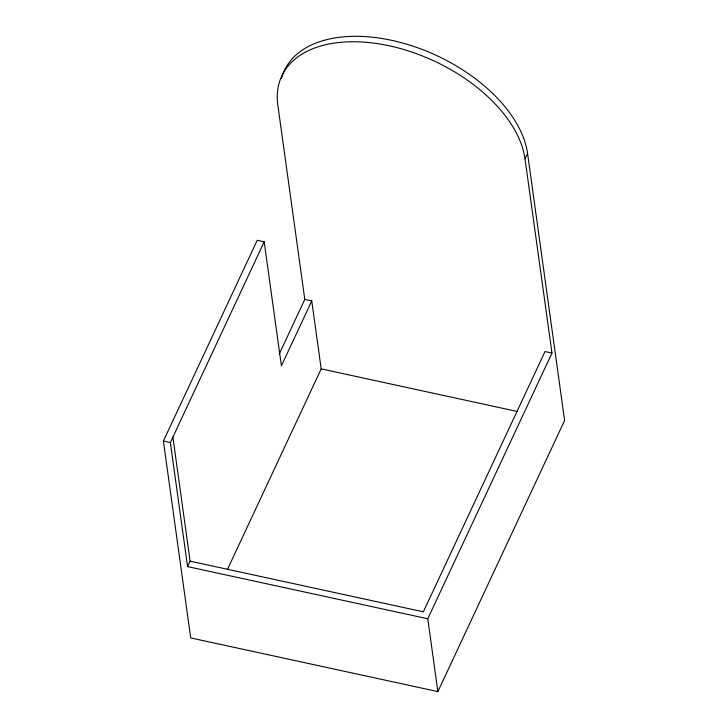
<?xml version="1.0" encoding="UTF-8"?>
<svg xmlns="http://www.w3.org/2000/svg" width="728" height="728" viewBox="0 0 728 728"><rect width="100%" height="100%" fill="white"/><g stroke="black" fill="none" stroke-linecap="round" stroke-linejoin="round"><path stroke-width="1.09" d="M163.391 441.041L257.23 240.276L264.191 241.787L281.408 365.847L311.757 300.919L304.795 299.399L277.841 105.187A132.096 78.205 25.1 0 1 389.471 45.846A132.096 78.205 25.1 0 1 525.015 158.868L551.97 353.08L427.773 618.773L437.883 691.6L190.709 637.928L163.391 441.041L170.352 442.551L187.569 566.602L427.773 618.773M170.352 442.551L264.191 241.787M279.188 354.19L304.795 299.399M187.569 566.602L190.108 561.17L172.891 437.119M227.427 569.487L321.185 368.887L311.757 300.919M525.015 158.868L527.554 153.426A132.096 78.205 25.1 0 0 408.244 44.654A132.096 78.205 25.1 0 0 281.499 78.36M437.883 691.6L564.61 420.475L527.554 153.426M551.97 353.08L544.999 351.569L423.35 611.82L190.108 561.17M321.185 368.887L517.781 411.584"/></g></svg>
